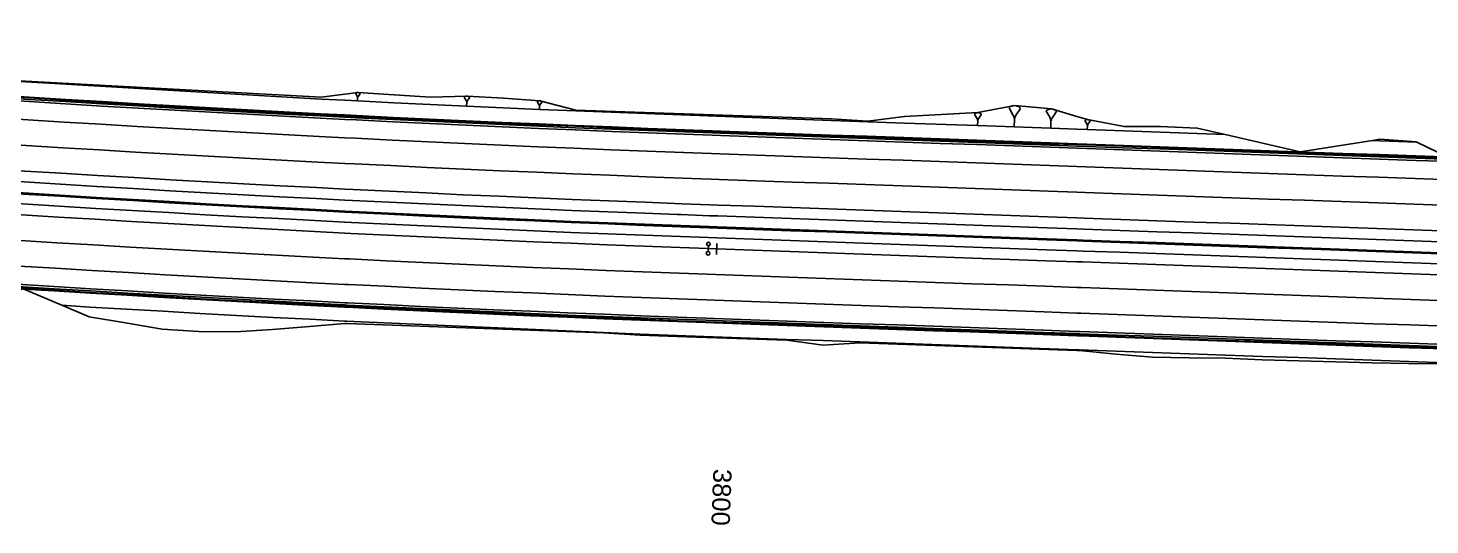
# Model space of a CAD drawing. Extents: x 384551 to 386632, y 802806 to 803252.
# Drawn here: x 385156.7 to 385348.2, y 802812.6 to 802880.5 of the extents above; entities that cross this region are included whole.
import ezdxf
from ezdxf.enums import TextEntityAlignment as Align

# ---------------------------------------------------------------- set-up
doc = ezdxf.new("R2010")
doc.units = 0
doc.layers.get('0').update_dxf_attribs({"linetype": 'CONTINUOUS'})
doc.styles.add('ARIAL', font='ARIAL.FON')

msp = doc.modelspace()

# ---------------------------------------------------------------- linework, layer by layer
at = {"color": 7}
for p, q in [((385201.4884, 802871.5745), (385201.489, 802871.5865)), ((385201.4987, 802871.5379), (385201.4884, 802871.5745)), ((385201.489, 802871.5865), (385201.5022, 802871.6099)), ((385201.5095, 802871.5133), (385201.4987, 802871.5379)), ((385201.5022, 802871.6099), (385201.5148, 802871.6213)), ((385201.6865, 802871.2039), (385201.5095, 802871.5133)), ((385201.5148, 802871.6213), (385201.5274, 802871.6327)), ((385201.5274, 802871.6327), (385201.5646, 802871.6549)), ((385201.5646, 802871.6549), (385201.6258, 802871.6759)), ((385201.6258, 802871.6759), (385201.6623, 802871.6861)), ((385201.6623, 802871.6861), (385201.7109, 802871.6957)), ((385201.7297, 802871.1056), (385201.6865, 802871.2039)), ((385201.7109, 802871.6957), (385201.7955, 802871.7035)), ((385201.7393, 802871.057), (385201.7297, 802871.1056)), ((385201.7376, 802870.54), (385201.7585, 802870.9599)), ((385201.7489, 802871.0084), (385201.7393, 802871.057)), ((385201.7585, 802870.9599), (385201.7489, 802871.0084)), ((385201.7729, 802871.0072), (385201.7585, 802870.9599)), ((385201.7872, 802871.0546), (385201.7729, 802871.0072)), ((385201.8016, 802871.102), (385201.7872, 802871.0546)), ((385201.7955, 802871.7035), (385201.8788, 802871.6874)), ((385201.8544, 802871.1956), (385201.8016, 802871.102)), ((385202.0612, 802871.4859), (385201.8544, 802871.1956)), ((385201.8788, 802871.6874), (385201.9262, 802871.673)), ((385201.9262, 802871.673), (385201.9616, 802871.6592)), ((385201.9616, 802871.6592), (385202.0204, 802871.6322)), ((385202.0204, 802871.6322), (385202.0552, 802871.6064)), ((385202.0552, 802871.6064), (385202.0666, 802871.5939)), ((385202.0744, 802871.5093), (385202.0612, 802871.4859)), ((385202.0666, 802871.5939), (385202.078, 802871.5813)), ((385202.0882, 802871.5447), (385202.0744, 802871.5093)), ((385202.078, 802871.5813), (385202.0888, 802871.5567)), ((385202.0888, 802871.5567), (385202.0882, 802871.5447)), ((385216.3433, 802871.0527), (385216.3439, 802871.0669)), ((385216.3555, 802871.0095), (385216.3433, 802871.0527)), ((385216.3439, 802871.0669), (385216.3594, 802871.0946)), ((385216.3684, 802870.9805), (385216.3555, 802871.0095)), ((385216.3594, 802871.0946), (385216.3742, 802871.1081)), ((385216.5793, 802870.6155), (385216.3684, 802870.9805)), ((385216.3742, 802871.1081), (385216.3891, 802871.1217)), ((385216.3891, 802871.1217), (385216.4329, 802871.1481)), ((385216.4329, 802871.1481), (385216.5051, 802871.1733)), ((385216.5051, 802871.1733), (385216.5483, 802871.1855)), ((385216.5483, 802871.1855), (385216.6057, 802871.1971)), ((385216.6309, 802870.4994), (385216.5793, 802870.6155)), ((385216.6057, 802871.1971), (385216.7057, 802871.2068)), ((385216.6425, 802870.442), (385216.6309, 802870.4994)), ((385216.716, 802870.4956), (385216.6992, 802870.4395)), ((385216.7057, 802871.2068), (385216.8043, 802871.1881)), ((385216.7779, 802870.6065), (385216.716, 802870.4956)), ((385217.021, 802870.9508), (385216.7779, 802870.6065)), ((385216.8043, 802871.1881), (385216.8604, 802871.1713)), ((385216.8604, 802871.1713), (385216.9024, 802871.1552)), ((385216.9024, 802871.1552), (385216.972, 802871.1236)), ((385216.972, 802871.1236), (385217.0133, 802871.0933)), ((385217.0133, 802871.0933), (385217.0268, 802871.0785)), ((385217.0365, 802870.9785), (385217.021, 802870.9508)), ((385217.0268, 802871.0785), (385217.0403, 802871.0636)), ((385217.0526, 802871.0204), (385217.0365, 802870.9785)), ((385217.0403, 802871.0636), (385217.0532, 802871.0346)), ((385217.0532, 802871.0346), (385217.0526, 802871.0204)), ((385226.3212, 802870.4424), (385226.3217, 802870.4546)), ((385226.3217, 802870.4546), (385226.335, 802870.4785)), ((385226.335, 802870.4785), (385226.3477, 802870.4901)), ((385226.3477, 802870.4901), (385226.3604, 802870.5018)), ((385226.3604, 802870.5018), (385226.398, 802870.5246)), ((385226.398, 802870.5246), (385226.46, 802870.5464)), ((385226.46, 802870.5464), (385226.497, 802870.557)), ((385226.497, 802870.557), (385226.5463, 802870.5671)), ((385226.5463, 802870.5671), (385226.6322, 802870.5757)), ((385226.6322, 802870.5757), (385226.717, 802870.5599)), ((385226.717, 802870.5599), (385226.7652, 802870.5456)), ((385226.7652, 802870.5456), (385226.8012, 802870.5319)), ((385226.8012, 802870.5319), (385226.8612, 802870.5049)), ((385226.8612, 802870.5049), (385226.8967, 802870.479)), ((385226.8967, 802870.479), (385226.9084, 802870.4663)), ((385226.9084, 802870.4663), (385226.92, 802870.4535)), ((385226.92, 802870.4535), (385226.9312, 802870.4287)), ((385216.6541, 802870.3846), (385216.6425, 802870.442)), ((385216.6432, 802869.8307), (385216.6657, 802870.3273)), ((385216.6657, 802870.3273), (385216.6541, 802870.3846)), ((385216.6825, 802870.3834), (385216.6657, 802870.3273)), ((385216.6992, 802870.4395), (385216.6825, 802870.3834)), ((385226.3318, 802870.4053), (385226.3212, 802870.4424)), ((385226.343, 802870.3804), (385226.3318, 802870.4053)), ((385226.525, 802870.0674), (385226.343, 802870.3804)), ((385226.5696, 802869.9678), (385226.525, 802870.0674)), ((385226.5798, 802869.9185), (385226.5696, 802869.9678)), ((385226.5899, 802869.8693), (385226.5798, 802869.9185)), ((385226.5818, 802869.3934), (385226.6, 802869.82)), ((385226.6, 802869.82), (385226.5899, 802869.8693)), ((385226.6142, 802869.8682), (385226.6, 802869.82)), ((385226.6285, 802869.9165), (385226.6142, 802869.8682)), ((385226.6428, 802869.9647), (385226.6285, 802869.9165)), ((385226.6957, 802870.0601), (385226.6428, 802869.9647)), ((385226.9037, 802870.3566), (385226.6957, 802870.0601)), ((385226.9169, 802870.3804), (385226.9037, 802870.3566)), ((385226.9307, 802870.4165), (385226.9169, 802870.3804)), ((385226.9312, 802870.4287), (385226.9307, 802870.4165)), ((385286.0156, 802868.7442), (385286.0162, 802868.7625)), ((385286.0319, 802868.6887), (385286.0156, 802868.7442)), ((385286.0162, 802868.7625), (385286.0358, 802868.7984)), ((385286.0489, 802868.6514), (385286.0319, 802868.6887)), ((385286.0358, 802868.7984), (385286.0547, 802868.816)), ((385286.3251, 802868.1837), (385286.0489, 802868.6514)), ((385286.0547, 802868.816), (385286.0737, 802868.8337)), ((385286.0737, 802868.8337), (385286.1299, 802868.8683)), ((385286.1299, 802868.8683), (385286.2226, 802868.9016)), ((385286.2226, 802868.9016), (385286.2781, 802868.9179)), ((385286.2781, 802868.9179), (385286.3519, 802868.9336)), ((385286.3519, 802868.9336), (385286.4806, 802868.9473)), ((385286.4806, 802868.9473), (385286.608, 802868.9244)), ((385286.8902, 802868.6213), (385286.5812, 802868.1746)), ((385286.608, 802868.9244), (385286.6805, 802868.9035)), ((385286.6805, 802868.9035), (385286.7347, 802868.8833)), ((385286.7347, 802868.8833), (385286.8248, 802868.8434)), ((385286.8248, 802868.8434), (385286.8784, 802868.8049)), ((385286.8784, 802868.8049), (385286.896, 802868.7859)), ((385286.9098, 802868.6573), (385286.8902, 802868.6213)), ((385286.896, 802868.7859), (385286.9137, 802868.767)), ((385286.93, 802868.7115), (385286.9098, 802868.6573)), ((385286.9137, 802868.767), (385286.9307, 802868.7298)), ((385286.9307, 802868.7298), (385286.93, 802868.7115)), ((385290.753, 802869.5799), (385290.7541, 802869.61)), ((385290.7799, 802869.4885), (385290.753, 802869.5799)), ((385290.7541, 802869.61), (385290.7863, 802869.6691)), ((385290.8078, 802869.4273), (385290.7799, 802869.4885)), ((385290.7863, 802869.6691), (385290.8175, 802869.6982)), ((385291.2625, 802868.6576), (385290.8078, 802869.4273)), ((385290.8175, 802869.6982), (385290.8487, 802869.7272)), ((385290.8487, 802869.7272), (385290.9411, 802869.7842)), ((385290.9411, 802869.7842), (385291.0938, 802869.839)), ((385291.0938, 802869.839), (385291.1851, 802869.8658)), ((385291.1851, 802869.8658), (385291.3066, 802869.8916)), ((385291.3743, 802868.4125), (385291.2625, 802868.6576)), ((385291.3066, 802869.8916), (385291.5184, 802869.9142)), ((385291.5184, 802869.9142), (385291.728, 802869.8766)), ((385291.6839, 802868.6425), (385291.5549, 802868.406)), ((385292.1924, 802869.3778), (385291.6839, 802868.6425)), ((385291.728, 802869.8766), (385291.8473, 802869.8422)), ((385291.8473, 802869.8422), (385291.9365, 802869.8088)), ((385291.9365, 802869.8088), (385292.0849, 802869.7433)), ((385292.0849, 802869.7433), (385292.173, 802869.6798)), ((385292.173, 802869.6798), (385292.2021, 802869.6487)), ((385292.2246, 802869.4369), (385292.1924, 802869.3778)), ((385292.2021, 802869.6487), (385292.2311, 802869.6175)), ((385292.2579, 802869.5261), (385292.2246, 802869.4369)), ((385292.2311, 802869.6175), (385292.259, 802869.5562)), ((385292.259, 802869.5562), (385292.2579, 802869.5261)), ((385295.8141, 802869.1498), (385295.8151, 802869.177)), ((385295.8384, 802869.0674), (385295.8141, 802869.1498)), ((385295.8151, 802869.177), (385295.8442, 802869.2304)), ((385295.8636, 802869.012), (385295.8384, 802869.0674)), ((385295.8442, 802869.2304), (385295.8723, 802869.2566)), ((385296.274, 802868.3172), (385295.8636, 802869.012)), ((385295.8723, 802869.2566), (385295.9005, 802869.2828)), ((385295.9005, 802869.2828), (385295.9839, 802869.3342)), ((385295.9839, 802869.3342), (385296.1217, 802869.3837)), ((385296.1217, 802869.3837), (385296.2042, 802869.408)), ((385296.2042, 802869.408), (385296.3139, 802869.4312)), ((385296.3139, 802869.4312), (385296.505, 802869.4516)), ((385296.505, 802869.4516), (385296.6943, 802869.4176)), ((385297.1135, 802868.9674), (385296.6544, 802868.3036)), ((385296.6943, 802869.4176), (385296.802, 802869.3866)), ((385296.802, 802869.3866), (385296.8825, 802869.3565)), ((385296.8825, 802869.3565), (385297.0164, 802869.2973)), ((385297.0164, 802869.2973), (385297.096, 802869.24)), ((385297.096, 802869.24), (385297.1222, 802869.2119)), ((385297.1426, 802869.0207), (385297.1135, 802868.9674)), ((385297.1222, 802869.2119), (385297.1484, 802869.1838)), ((385297.1727, 802869.1013), (385297.1426, 802869.0207)), ((385297.1484, 802869.1838), (385297.1736, 802869.1284)), ((385297.1736, 802869.1284), (385297.1727, 802869.1013)), ((385286.3931, 802868.0348), (385286.3251, 802868.1837)), ((385286.4087, 802867.961), (385286.3931, 802868.0348)), ((385286.4244, 802867.8872), (385286.4087, 802867.961)), ((385286.4172, 802867.1733), (385286.4401, 802867.8134)), ((385286.4401, 802867.8134), (385286.4244, 802867.8872)), ((385286.461, 802867.8859), (385286.4401, 802867.8134)), ((385286.4819, 802867.9584), (385286.461, 802867.8859)), ((385286.5028, 802868.0309), (385286.4819, 802867.9584)), ((385286.5812, 802868.1746), (385286.5028, 802868.0309)), ((385291.4001, 802868.291), (385291.3743, 802868.4125)), ((385291.4259, 802868.1695), (385291.4001, 802868.291)), ((385291.414, 802866.9946), (385291.4517, 802868.0481)), ((385291.4517, 802868.0481), (385291.4259, 802868.1695)), ((385291.4861, 802868.1674), (385291.4517, 802868.0481)), ((385291.5205, 802868.2867), (385291.4861, 802868.1674)), ((385291.5549, 802868.406), (385291.5205, 802868.2867)), ((385296.375, 802868.096), (385296.274, 802868.3172)), ((385296.3982, 802867.9863), (385296.375, 802868.096)), ((385296.4215, 802867.8766), (385296.3982, 802867.9863)), ((385296.4108, 802866.816), (385296.4448, 802867.767)), ((385296.4448, 802867.767), (385296.4215, 802867.8766)), ((385296.4759, 802867.8747), (385296.4448, 802867.767)), ((385296.5069, 802867.9824), (385296.4759, 802867.8747)), ((385296.538, 802868.0901), (385296.5069, 802867.9824)), ((385296.6544, 802868.3036), (385296.538, 802868.0901)), ((385301.0991, 802867.844), (385301.0996, 802867.8581)), ((385301.1116, 802867.8014), (385301.0991, 802867.844)), ((385301.0996, 802867.8581), (385301.1146, 802867.8857)), ((385301.1247, 802867.7728), (385301.1116, 802867.8014)), ((385301.1146, 802867.8857), (385301.1292, 802867.8992)), ((385301.3369, 802867.4135), (385301.1247, 802867.7728)), ((385301.1292, 802867.8992), (385301.1437, 802867.9128)), ((385301.1437, 802867.9128), (385301.1869, 802867.9394)), ((385301.1869, 802867.9394), (385301.2581, 802867.9649)), ((385301.2581, 802867.9649), (385301.3008, 802867.9775)), ((385301.3008, 802867.9775), (385301.3575, 802867.9895)), ((385301.3891, 802867.2991), (385301.3369, 802867.4135)), ((385301.3575, 802867.9895), (385301.4563, 802868.0001)), ((385301.4011, 802867.2424), (385301.3891, 802867.2991)), ((385301.4132, 802867.1857), (385301.4011, 802867.2424)), ((385301.4076, 802866.6373), (385301.4252, 802867.129)), ((385301.4252, 802867.129), (385301.4132, 802867.1857)), ((385301.4413, 802867.1847), (385301.4252, 802867.129)), ((385301.4573, 802867.2404), (385301.4413, 802867.1847)), ((385301.4563, 802868.0001), (385301.5542, 802867.9825)), ((385301.4734, 802867.2961), (385301.4573, 802867.2404)), ((385301.5336, 802867.4065), (385301.4734, 802867.2961)), ((385301.7709, 802867.7497), (385301.5336, 802867.4065)), ((385301.5542, 802867.9825), (385301.6099, 802867.9664)), ((385301.6099, 802867.9664), (385301.6515, 802867.9509)), ((385301.6515, 802867.9509), (385301.7208, 802867.9203)), ((385301.7208, 802867.9203), (385301.7619, 802867.8907)), ((385301.7619, 802867.8907), (385301.7754, 802867.8761)), ((385301.786, 802867.7773), (385301.7709, 802867.7497)), ((385301.7754, 802867.8761), (385301.789, 802867.8616)), ((385301.8015, 802867.8189), (385301.786, 802867.7773)), ((385301.789, 802867.8616), (385301.802, 802867.833)), ((385301.802, 802867.833), (385301.8015, 802867.8189))]:
    msp.add_line(p, q, dxfattribs=at)
at = {"color": 1}
msp.add_line((385249.6538, 802850.7562), (385249.6267, 802849.9969), dxfattribs=at)
at = {"color": 3}
msp.add_line((385250.8196, 802851.0849), (385250.766, 802849.5858), dxfattribs=at)
at = {"color": 7, "linetype": 'CONTINUOUS'}
for points in [[(385100, 802880.4992), (385102.6849, 802879.7469), (385107.5704, 802878.4568), (385112.4636, 802877.235), (385117.3934, 802876.4739), (385122.3249, 802875.7204), (385127.2672, 802875.1038), (385132.2486, 802875.0357), (385137.2111, 802874.7025), (385142.1633, 802874.2162), (385147.1162, 802873.7333), (385196.7824, 802871.0363), (385200, 802871.4646)], [(385100, 802877.0951), (385102.4617, 802876.9003), (385107.4209, 802876.5149), (385112.3806, 802876.1367), (385117.3409, 802875.7655), (385122.3017, 802875.4014), (385127.263, 802875.0443), (385132.2248, 802874.6944), (385137.1871, 802874.3516), (385142.1499, 802874.0158), (385147.1132, 802873.6872), (385196.7698, 802870.7907), (385200, 802870.6277)], [(385100, 802875.0889), (385102.3053, 802874.9064), (385107.2673, 802874.5208), (385112.2299, 802874.1423), (385117.193, 802873.7709), (385122.1567, 802873.4066), (385127.1209, 802873.0494), (385132.0855, 802872.6993), (385137.0507, 802872.3562), (385142.0163, 802872.0203), (385146.9825, 802871.6914), (385151.949, 802871.3697), (385156.9161, 802871.055), (385161.8836, 802870.7475), (385166.8515, 802870.447), (385171.8198, 802870.1536), (385176.7886, 802869.8674), (385181.7578, 802869.5882), (385186.7273, 802869.3161), (385191.6973, 802869.0512), (385196.6676, 802868.7933), (385200, 802868.6252)], [(385100, 802874.9785), (385102.2967, 802874.7967), (385107.2589, 802874.4112), (385112.2216, 802874.0326), (385117.1849, 802873.6612), (385122.1487, 802873.2969), (385127.113, 802872.9397), (385132.0779, 802872.5895), (385137.0432, 802872.2465), (385142.009, 802871.9105), (385146.9753, 802871.5817), (385151.942, 802871.2599), (385156.9092, 802870.9453), (385161.8769, 802870.6377), (385166.8449, 802870.3372), (385171.8134, 802870.0438), (385176.7824, 802869.7576), (385181.7517, 802869.4784), (385186.7214, 802869.2063), (385191.6915, 802868.9413), (385196.662, 802868.6834), (385200, 802868.515)], [(385100, 802871.9792), (385102.0629, 802871.8159), (385107.0294, 802871.43), (385111.9964, 802871.0511), (385116.9639, 802870.6794), (385121.932, 802870.3148), (385126.9006, 802869.9572), (385131.8697, 802869.6068), (385136.8392, 802869.2635), (385141.8093, 802868.9272), (385146.7798, 802868.5981), (385151.7509, 802868.276), (385156.7223, 802867.9611), (385161.6942, 802867.6533), (385166.6666, 802867.3525), (385171.6393, 802867.0589), (385176.6125, 802866.7724), (385181.5861, 802866.493), (385186.5601, 802866.2206), (385191.5344, 802865.9554), (385196.5092, 802865.6973), (385200, 802865.5212)], [(385200, 802871.4646), (385201.7955, 802871.7035), (385206.7584, 802871.3856), (385211.721, 802871.0553), (385216.7057, 802871.2068), (385221.6711, 802870.9439), (385226.6322, 802870.5757), (385231.5548, 802869.2638), (385266.4374, 802868.0946), (385271.4287, 802867.7634), (385276.4557, 802868.4296), (385286.4806, 802868.9473), (385291.5184, 802869.9142), (385296.505, 802869.4516), (385300, 802868.427)], [(385200, 802870.6277), (385201.7376, 802870.54), (385206.7058, 802870.2965), (385211.6743, 802870.0601), (385216.6432, 802869.8307), (385221.6123, 802869.6085), (385226.5818, 802869.3934), (385231.5516, 802869.1853), (385266.43, 802867.8878), (385271.4268, 802867.7092), (385276.4236, 802867.5306), (385286.4172, 802867.1733), (385291.414, 802866.9946), (385296.4108, 802866.816), (385300, 802866.6876)], [(385200, 802868.6252), (385201.6383, 802868.5425), (385206.6093, 802868.2988), (385211.5807, 802868.0623), (385216.5524, 802867.8328), (385221.5244, 802867.6104), (385226.4967, 802867.3952), (385231.4694, 802867.187), (385236.4423, 802866.986), (385241.4155, 802866.792), (385246.389, 802866.6052), (385250.2155, 802866.4663), (385251.3681, 802866.4251), (385256.3649, 802866.2464), (385261.3617, 802866.0678), (385266.3585, 802865.8891), (385271.3553, 802865.7105), (385276.3521, 802865.5318), (385281.3489, 802865.3532), (385286.3457, 802865.1745), (385291.3425, 802864.9959), (385296.3394, 802864.8172), (385300, 802864.6864)], [(385100, 802868.4682), (385101.7893, 802868.3266), (385106.7607, 802867.9403), (385111.7327, 802867.5611), (385116.7052, 802867.189), (385121.6783, 802866.824), (385126.6518, 802866.4661), (385131.6259, 802866.1153), (385136.6005, 802865.7716), (385141.5755, 802865.435), (385146.5511, 802865.1056), (385151.5271, 802864.7832), (385156.5035, 802864.4679), (385161.4804, 802864.1598), (385166.4578, 802863.8588), (385171.4355, 802863.5648), (385176.4137, 802863.278), (385181.3923, 802862.9983), (385186.3712, 802862.7257), (385191.3506, 802862.4603), (385196.3303, 802862.2019), (385200, 802862.0168)], [(385200, 802868.515), (385201.6328, 802868.4326), (385206.604, 802868.189), (385211.5755, 802867.9524), (385216.5474, 802867.7229), (385221.5196, 802867.5006), (385226.4921, 802867.2853), (385231.4649, 802867.0771), (385236.438, 802866.8761), (385241.4113, 802866.6821), (385246.385, 802866.4953), (385250.2116, 802866.3563), (385251.3642, 802866.3151), (385256.361, 802866.1365), (385261.3578, 802865.9578), (385266.3546, 802865.7792), (385271.3514, 802865.6005), (385276.3482, 802865.4219), (385281.345, 802865.2433), (385286.3418, 802865.0646), (385291.3386, 802864.886), (385296.3354, 802864.7073), (385300, 802864.5763)], [(385300, 802868.427), (385301.4563, 802868.0001), (385306.4252, 802867.0394), (385311.4292, 802867.0622), (385316.4246, 802866.8434), (385320.233, 802865.9643), (385330.4915, 802863.5962), (385340.3728, 802865.1442), (385341.3855, 802865.3028), (385346.3762, 802864.9539), (385346.4302, 802864.9276), (385350.6479, 802862.8756), (385355.2305, 802864.713), (385356.3906, 802865.1782), (385361.406, 802865.519), (385366.3831, 802864.7896), (385369.4401, 802864.205), (385382.3116, 802861.7436), (385394.6752, 802863.2027), (385396.3526, 802863.4007), (385400, 802863.7437)], [(385300, 802866.6876), (385301.4076, 802866.6373), (385306.4044, 802866.4587), (385311.4012, 802866.28), (385316.398, 802866.1014), (385320.233, 802865.9643)], [(385100, 802864.9573), (385101.5156, 802864.8373), (385106.4921, 802864.4506), (385111.469, 802864.071), (385116.4465, 802863.6986), (385121.4246, 802863.3332), (385126.4031, 802862.9749), (385131.3822, 802862.6238), (385136.3618, 802862.2798), (385141.3418, 802861.9428), (385146.3223, 802861.613), (385151.3033, 802861.2904), (385156.2847, 802860.9748), (385161.2666, 802860.6663), (385166.249, 802860.365), (385171.2317, 802860.0708), (385176.2149, 802859.7837), (385181.1984, 802859.5037), (385186.1824, 802859.2308), (385191.1668, 802858.9651), (385196.1515, 802858.7065), (385200, 802858.5123)], [(385200, 802865.5212), (385201.4843, 802865.4463), (385206.4597, 802865.2025), (385211.4355, 802864.9657), (385216.4117, 802864.736), (385221.3881, 802864.5134), (385226.3649, 802864.298), (385231.3419, 802864.0896), (385236.3193, 802863.8884), (385241.297, 802863.6943), (385246.2749, 802863.5073), (385250.1047, 802863.3683), (385251.2573, 802863.327), (385256.2541, 802863.1484), (385261.2509, 802862.9698), (385266.2477, 802862.7911), (385271.2446, 802862.6125), (385276.2414, 802862.4338), (385281.2382, 802862.2552), (385286.235, 802862.0765), (385291.2318, 802861.8979), (385296.2286, 802861.7192), (385300, 802861.5844)], [(385300, 802864.6864), (385301.3362, 802864.6386), (385306.333, 802864.46), (385311.3298, 802864.2813), (385316.3266, 802864.1027), (385321.3234, 802863.924), (385326.3202, 802863.7454), (385331.317, 802863.5667), (385336.3138, 802863.3881), (385341.3106, 802863.2094), (385346.3074, 802863.0308), (385351.3042, 802862.8521), (385356.301, 802862.6735), (385361.2979, 802862.4948), (385366.2947, 802862.3162), (385371.2915, 802862.1375), (385375.7116, 802861.9795), (385376.2883, 802861.9589), (385381.2851, 802861.7803), (385386.2819, 802861.6016), (385391.2787, 802861.423), (385396.2755, 802861.2443), (385400, 802861.1112)], [(385300, 802864.5763), (385301.3322, 802864.5287), (385306.329, 802864.35), (385311.3258, 802864.1714), (385316.3227, 802863.9927), (385321.3195, 802863.8141), (385326.3163, 802863.6354), (385331.3131, 802863.4568), (385336.3099, 802863.2781), (385341.3067, 802863.0995), (385346.3035, 802862.9208), (385351.3003, 802862.7422), (385356.2971, 802862.5636), (385361.2939, 802862.3849), (385366.2907, 802862.2063), (385371.2875, 802862.0276), (385375.7077, 802861.8696), (385376.2843, 802861.849), (385381.2812, 802861.6703), (385386.278, 802861.4917), (385391.2748, 802861.313), (385396.2716, 802861.1344), (385400, 802861.0011)], [(385200, 802862.0168), (385201.3104, 802861.9507), (385206.2909, 802861.7065), (385211.2717, 802861.4695), (385216.2528, 802861.2396), (385221.2342, 802861.0168), (385226.216, 802860.8012), (385231.1981, 802860.5926), (385236.1804, 802860.3912), (385241.1631, 802860.1969), (385246.146, 802860.0097), (385249.9797, 802859.8705), (385251.1323, 802859.8293), (385256.1291, 802859.6506), (385261.1259, 802859.472), (385266.1227, 802859.2933), (385271.1195, 802859.1147), (385276.1163, 802858.936), (385281.1131, 802858.7574), (385286.1099, 802858.5788), (385291.1067, 802858.4001), (385296.1035, 802858.2215), (385300, 802858.0822)], [(385300, 802861.5844), (385301.2254, 802861.5406), (385306.2222, 802861.3619), (385311.219, 802861.1833), (385316.2158, 802861.0046), (385321.2126, 802860.826), (385326.2094, 802860.6473), (385331.2062, 802860.4687), (385336.2031, 802860.2901), (385341.1999, 802860.1114), (385346.1967, 802859.9328), (385351.1935, 802859.7541), (385356.1903, 802859.5755), (385361.1871, 802859.3968), (385366.1839, 802859.2182), (385371.1807, 802859.0395), (385376.1775, 802858.8609), (385381.1743, 802858.6822), (385386.1711, 802858.5036), (385391.1679, 802858.3249), (385396.1647, 802858.1463), (385400, 802858.0092)], [(385100, 802858.9385), (385101.0465, 802858.8557), (385106.0315, 802858.4683), (385111.017, 802858.0881), (385116.0031, 802857.715), (385120.9897, 802857.349), (385125.9768, 802856.9901), (385130.9644, 802856.6384), (385135.9525, 802856.2937), (385140.9411, 802855.9562), (385145.9302, 802855.6259), (385150.9197, 802855.3026), (385155.9097, 802854.9865), (385160.9001, 802854.6775), (385165.891, 802854.3757), (385170.8823, 802854.081), (385175.874, 802853.7934), (385180.8662, 802853.5129), (385185.8587, 802853.2396), (385190.8516, 802852.9734), (385195.8449, 802852.7143), (385200, 802852.5047)], [(385200, 802858.5123), (385201.1366, 802858.455), (385206.122, 802858.2106), (385211.1078, 802857.9734), (385216.0939, 802857.7432), (385221.0804, 802857.5202), (385226.0671, 802857.3043), (385231.0542, 802857.0956), (385236.0415, 802856.8939), (385241.0292, 802856.6994), (385246.0171, 802856.512), (385249.8546, 802856.3727), (385251.0072, 802856.3315), (385256.004, 802856.1529), (385261.0008, 802855.9742), (385265.9976, 802855.7956), (385270.9944, 802855.6169), (385275.9913, 802855.4383), (385280.9881, 802855.2596), (385285.9849, 802855.081), (385290.9817, 802854.9023), (385295.9785, 802854.7237), (385300, 802854.5799)], [(385300, 802858.0822), (385301.1003, 802858.0428), (385306.0972, 802857.8642), (385311.094, 802857.6855), (385316.0908, 802857.5069), (385321.0876, 802857.3282), (385326.0844, 802857.1496), (385331.0812, 802856.9709), (385336.078, 802856.7923), (385341.0748, 802856.6136), (385346.0716, 802856.435), (385351.0684, 802856.2563), (385356.0652, 802856.0777), (385361.062, 802855.8991), (385366.0588, 802855.7204), (385371.0557, 802855.5418), (385375.4758, 802855.3837), (385376.0525, 802855.3631), (385381.0493, 802855.1845), (385386.0461, 802855.0058), (385391.0429, 802854.8272), (385396.0397, 802854.6485), (385400, 802854.5069)], [(385100, 802855.4276), (385100.7729, 802855.3664), (385105.7628, 802854.9787), (385110.7533, 802854.598), (385115.7444, 802854.2245), (385120.736, 802853.8582), (385125.728, 802853.499), (385130.7206, 802853.1469), (385135.7137, 802852.8019), (385140.7073, 802852.4641), (385145.7014, 802852.1334), (385150.6959, 802851.8098), (385155.6909, 802851.4934), (385160.6863, 802851.1841), (385165.6822, 802850.8819), (385170.6785, 802850.5869), (385175.6752, 802850.299), (385180.6723, 802850.0183), (385185.6699, 802849.7447), (385190.6678, 802849.4782), (385195.666, 802849.2189), (385200, 802849.0002)], [(385300, 802854.5799), (385300.9753, 802854.545), (385305.9721, 802854.3664), (385310.9689, 802854.1878), (385315.9657, 802854.0091), (385320.9625, 802853.8305), (385325.9593, 802853.6518), (385330.9561, 802853.4732), (385335.9529, 802853.2945), (385340.9498, 802853.1159), (385345.9466, 802852.9372), (385350.9434, 802852.7586), (385355.9402, 802852.5799), (385360.937, 802852.4013), (385365.9338, 802852.2226), (385370.9306, 802852.044), (385375.3508, 802851.886), (385375.9274, 802851.8653), (385380.9242, 802851.6867), (385385.921, 802851.5081), (385390.9178, 802851.3294), (385395.9146, 802851.1508), (385400, 802851.0047)], [(385100, 802851.9166), (385100.4992, 802851.8771), (385105.4942, 802851.489), (385110.4897, 802851.108), (385115.4857, 802850.7341), (385120.4823, 802850.3674), (385125.4793, 802850.0078), (385130.4769, 802849.6553), (385135.475, 802849.31), (385140.4736, 802848.9719), (385145.4726, 802848.6408), (385150.4721, 802848.317), (385155.4721, 802848.0002), (385160.4725, 802847.6906), (385165.4734, 802847.3882), (385170.4747, 802847.0928), (385175.4764, 802846.8047), (385180.4785, 802846.5237), (385185.481, 802846.2498), (385190.4839, 802845.983), (385195.4872, 802845.7235), (385200, 802845.4958)], [(385200, 802852.5047), (385200.8385, 802852.4624), (385205.8325, 802852.2176), (385210.8269, 802851.9799), (385215.8216, 802851.7494), (385220.8166, 802851.526), (385225.8119, 802851.3098), (385230.8075, 802851.1006), (385235.8034, 802850.8987), (385240.7996, 802850.7038), (385245.7961, 802850.5161), (385249.6403, 802850.3766), (385250.7928, 802850.3353), (385255.7897, 802850.1567), (385260.7865, 802849.9781), (385265.7833, 802849.7994), (385270.7801, 802849.6208), (385275.7769, 802849.4421), (385280.7737, 802849.2635), (385285.7705, 802849.0848), (385290.7673, 802848.9062), (385295.7641, 802848.7275), (385300, 802848.5761)], [(385100, 802848.9173), (385100.2655, 802848.8963), (385105.2647, 802848.5078), (385110.2644, 802848.1265), (385115.2647, 802847.7523), (385120.2655, 802847.3853), (385125.2669, 802847.0254), (385130.2687, 802846.6726), (385135.271, 802846.327), (385140.2739, 802845.9885), (385145.2772, 802845.6572), (385150.281, 802845.3331), (385155.2852, 802845.0161), (385160.2899, 802844.7062), (385165.295, 802844.4035), (385170.3006, 802844.1079), (385175.3066, 802843.8195), (385180.3129, 802843.5382), (385185.3197, 802843.2641), (385190.3269, 802842.9972), (385195.3344, 802842.7374), (385200, 802842.502)], [(385100, 802848.8069), (385100.2569, 802848.7866), (385105.2562, 802848.3981), (385110.2561, 802848.0168), (385115.2566, 802847.6426), (385120.2575, 802847.2755), (385125.259, 802846.9156), (385130.261, 802846.5629), (385135.2635, 802846.2173), (385140.2665, 802845.8788), (385145.27, 802845.5475), (385150.2739, 802845.2233), (385155.2783, 802844.9063), (385160.2832, 802844.5964), (385165.2885, 802844.2937), (385170.2942, 802843.9981), (385175.3003, 802843.7097), (385180.3068, 802843.4284), (385185.3138, 802843.1543), (385190.3211, 802842.8873), (385195.3288, 802842.6275), (385200, 802842.3918)], [(385200, 802849.0002), (385200.6647, 802848.9667), (385205.6637, 802848.7217), (385210.663, 802848.4838), (385215.6627, 802848.253), (385220.6627, 802848.0294), (385225.663, 802847.8129), (385230.6636, 802847.6036), (385235.6645, 802847.4014), (385240.6657, 802847.2064), (385245.6672, 802847.0185), (385249.5152, 802846.8788), (385250.6678, 802846.8376), (385255.6646, 802846.6589), (385260.6614, 802846.4803), (385265.6582, 802846.3016), (385270.655, 802846.123), (385275.6518, 802845.9443), (385280.6486, 802845.7657), (385285.6454, 802845.5871), (385290.6423, 802845.4084), (385295.6391, 802845.2298), (385300, 802845.0738)], [(385300, 802848.5761), (385300.7609, 802848.5489), (385305.7577, 802848.3702), (385310.7545, 802848.1916), (385315.7513, 802848.0129), (385320.7481, 802847.8343), (385325.745, 802847.6556), (385330.7418, 802847.477), (385335.7386, 802847.2984), (385340.7354, 802847.1197), (385345.7322, 802846.9411), (385350.729, 802846.7624), (385355.7258, 802846.5838), (385360.7226, 802846.4051), (385365.7194, 802846.2265), (385370.7162, 802846.0478), (385375.713, 802845.8692), (385380.7098, 802845.6905), (385385.7066, 802845.5119), (385390.7035, 802845.3332), (385395.7003, 802845.1546), (385400, 802845.0009)], [(385100, 802846.7017), (385130.1156, 802844.4792), (385135.0829, 802843.5754), (385140.1011, 802843.407), (385145.124, 802843.3191), (385150.1444, 802843.2017), (385150.2197, 802843.2228), (385156.0562, 802844.8653), (385161.3661, 802842.6329), (385165.0955, 802841.065), (385170.0742, 802840.2277), (385175.0541, 802839.383), (385180.0641, 802839.0515), (385185.0896, 802839.006), (385190.133, 802839.3117), (385195.1806, 802839.7307), (385200, 802840.1383)], [(385200, 802845.4958), (385200.4908, 802845.471), (385205.4948, 802845.2257), (385210.4992, 802844.9876), (385215.5038, 802844.7566), (385220.5088, 802844.5328), (385225.5141, 802844.3161), (385230.5197, 802844.1066), (385235.5257, 802843.9042), (385240.5319, 802843.7089), (385245.5383, 802843.5209), (385249.3902, 802843.381), (385250.5427, 802843.3398), (385255.5395, 802843.1612), (385260.5364, 802842.9825), (385265.5332, 802842.8039), (385270.53, 802842.6252), (385275.5268, 802842.4466), (385280.5236, 802842.2679), (385285.5204, 802842.0893), (385290.5172, 802841.9106), (385295.514, 802841.732), (385300, 802841.5716)], [(385300, 802845.0738), (385300.6359, 802845.0511), (385305.6327, 802844.8725), (385310.6295, 802844.6938), (385315.6263, 802844.5152), (385320.6231, 802844.3365), (385325.6199, 802844.1579), (385330.6167, 802843.9792), (385335.6135, 802843.8006), (385340.6103, 802843.6219), (385345.6071, 802843.4433), (385350.6039, 802843.2646), (385355.6007, 802843.086), (385360.5976, 802842.9074), (385365.5944, 802842.7287), (385370.5912, 802842.5501), (385375.0113, 802842.392), (385375.588, 802842.3714), (385380.5848, 802842.1928), (385385.5816, 802842.0141), (385390.5784, 802841.8355), (385395.5752, 802841.6568), (385400, 802841.4986)], [(385200, 802842.502), (385200.3423, 802842.4847), (385205.3506, 802842.2392), (385210.3592, 802842.0009), (385215.3681, 802841.7697), (385220.3774, 802841.5457), (385225.3869, 802841.3288), (385230.3968, 802841.1191), (385235.407, 802840.9165), (385240.4175, 802840.7211), (385245.4282, 802840.5329), (385249.2833, 802840.3929), (385250.4359, 802840.3517), (385255.4327, 802840.1731), (385260.4295, 802839.9944), (385265.4263, 802839.8158), (385270.4231, 802839.6371), (385275.4199, 802839.4585), (385280.4168, 802839.2798), (385285.4136, 802839.1012), (385290.4104, 802838.9226), (385295.4072, 802838.7439), (385300, 802838.5797)], [(385200, 802842.3918), (385200.3368, 802842.3749), (385205.3453, 802842.1294), (385210.354, 802841.891), (385215.3631, 802841.6598), (385220.3725, 802841.4358), (385225.3823, 802841.2189), (385230.3923, 802841.0092), (385235.4026, 802840.8066), (385240.4133, 802840.6112), (385245.4242, 802840.423), (385249.2794, 802840.283), (385250.432, 802840.2418), (385255.4288, 802840.0631), (385260.4256, 802839.8845), (385265.4224, 802839.7059), (385270.4192, 802839.5272), (385275.416, 802839.3486), (385280.4128, 802839.1699), (385285.4096, 802838.9913), (385290.4064, 802838.8126), (385295.4032, 802838.634), (385300, 802838.4696)], [(385200, 802840.1383), (385200.2266, 802840.1575), (385235.3263, 802838.8844), (385240.3341, 802838.5431), (385245.3486, 802838.3738), (385260.3539, 802837.8803), (385265.333, 802837.2057), (385270.3474, 802837.5194), (385300, 802836.4784)], [(385300, 802841.5716), (385300.5108, 802841.5533), (385305.5076, 802841.3747), (385310.5044, 802841.1961), (385315.5012, 802841.0174), (385320.498, 802840.8388), (385325.4949, 802840.6601), (385330.4917, 802840.4815), (385335.4885, 802840.3028), (385340.4853, 802840.1242), (385345.4821, 802839.9455), (385350.4789, 802839.7669), (385355.4757, 802839.5882), (385360.4725, 802839.4096), (385365.4693, 802839.2309), (385370.4661, 802839.0523), (385375.4629, 802838.8736), (385380.4597, 802838.695), (385385.4565, 802838.5164), (385390.4533, 802838.3377), (385395.4502, 802838.1591), (385400, 802837.9964)], [(385300, 802838.5797), (385300.404, 802838.5653), (385305.4008, 802838.3866), (385310.3976, 802838.208), (385315.3944, 802838.0293), (385320.3912, 802837.8507), (385325.388, 802837.672), (385330.3848, 802837.4934), (385335.3816, 802837.3147), (385340.3784, 802837.1361), (385345.3753, 802836.9574), (385350.3721, 802836.7788), (385355.3689, 802836.6001), (385360.3657, 802836.4215), (385365.3625, 802836.2429), (385370.3593, 802836.0642), (385374.7795, 802835.9062), (385375.3561, 802835.8856), (385380.3529, 802835.7069), (385385.3497, 802835.5283), (385390.3465, 802835.3496), (385395.3433, 802835.171), (385400, 802835.0045)], [(385300, 802838.4696), (385300.4001, 802838.4553), (385305.3969, 802838.2767), (385310.3937, 802838.098), (385315.3905, 802837.9194), (385320.3873, 802837.7407), (385325.3841, 802837.5621), (385330.3809, 802837.3834), (385335.3777, 802837.2048), (385340.3745, 802837.0262), (385345.3713, 802836.8475), (385350.3681, 802836.6689), (385355.3649, 802836.4902), (385360.3617, 802836.3116), (385365.3586, 802836.1329), (385370.3554, 802835.9543), (385374.7755, 802835.7962), (385375.3522, 802835.7756), (385380.349, 802835.597), (385385.3458, 802835.4183), (385390.3426, 802835.2397), (385395.3394, 802835.061), (385400, 802834.8944)], [(385300, 802836.4784), (385300.329, 802836.4668), (385305.3145, 802835.9736), (385310.3034, 802835.5736), (385315.302, 802835.4447), (385320.3049, 802835.4359), (385325.2989, 802835.1803), (385330.2973, 802835.0465), (385335.2959, 802834.9164), (385340.2949, 802834.7993), (385345.2943, 802834.6924), (385350.2962, 802834.6584), (385355.2693, 802833.8147), (385360.2556, 802833.3439), (385365.2348, 802832.6727), (385370.21, 802831.8883), (385374.6221, 802831.5038), (385375.1979, 802831.4608), (385380.2008, 802831.4523), (385385.1749, 802830.6386), (385390.1644, 802830.2567), (385395.1572, 802829.9645), (385400, 802829.4057)]]:
    msp.add_lwpolyline(points, dxfattribs=at)
at = {"color": 1, "linetype": 'CONTINUOUS'}
for points in [[(385100, 802874.7879), (385102.2818, 802874.6073), (385107.2443, 802874.2217), (385112.2073, 802873.8432), (385117.1709, 802873.4718), (385122.1349, 802873.1074), (385127.0995, 802872.7502), (385132.0646, 802872.4), (385137.0302, 802872.0569), (385141.9963, 802871.721), (385146.9629, 802871.3921), (385151.9299, 802871.0703), (385156.8973, 802870.7556), (385161.8653, 802870.448), (385166.8336, 802870.1475), (385171.8024, 802869.8542), (385176.7716, 802869.5679), (385181.7412, 802869.2887), (385186.7111, 802869.0166), (385191.6815, 802868.7516), (385196.6523, 802868.4937), (385200, 802868.3248)], [(385200, 802868.3248), (385201.6234, 802868.2429), (385206.5948, 802867.9992), (385211.5666, 802867.7626), (385216.5388, 802867.5331), (385221.5112, 802867.3107), (385226.484, 802867.0955), (385231.4571, 802866.8873), (385236.4304, 802866.6862), (385241.4041, 802866.4922), (385246.378, 802866.3054), (385250.2048, 802866.1665), (385251.3574, 802866.1253), (385256.3542, 802865.9466), (385261.351, 802865.768), (385266.3478, 802865.5893), (385271.3446, 802865.4107), (385276.3414, 802865.232), (385281.3382, 802865.0534), (385286.335, 802864.8747), (385291.3318, 802864.6961), (385296.3286, 802864.5174), (385300, 802864.3862)], [(385340.3728, 802865.1442), (385341.3785, 802865.1082), (385346.3753, 802864.9296), (385346.4302, 802864.9276)], [(385300, 802864.3862), (385301.3254, 802864.3388), (385306.3222, 802864.1601), (385311.3191, 802863.9815), (385316.3159, 802863.8029), (385321.3127, 802863.6242), (385326.3095, 802863.4456), (385331.3063, 802863.2669), (385336.3031, 802863.0883), (385341.2999, 802862.9096), (385346.2967, 802862.731), (385351.2935, 802862.5523), (385356.2903, 802862.3737), (385361.2871, 802862.195), (385366.2839, 802862.0164), (385371.2807, 802861.8377), (385375.7009, 802861.6797), (385376.2776, 802861.6591), (385381.2744, 802861.4804), (385386.2712, 802861.3018), (385391.268, 802861.1232), (385396.2648, 802860.9445), (385400, 802860.811)], [(385100, 802861.9479), (385101.2811, 802861.8465), (385106.2618, 802861.4595), (385111.243, 802861.0796), (385116.2248, 802860.7068), (385121.2071, 802860.3411), (385126.1899, 802859.9825), (385131.1733, 802859.6311), (385136.1571, 802859.2867), (385141.1414, 802858.9495), (385146.1262, 802858.6195), (385151.1115, 802858.2965), (385156.0972, 802857.9807), (385161.0834, 802857.6719), (385166.07, 802857.3703), (385171.057, 802857.0759), (385176.0445, 802856.7885), (385181.0323, 802856.5083), (385186.0205, 802856.2352), (385191.0092, 802855.9692), (385195.9982, 802855.7104), (385200, 802855.5085)], [(385100, 802861.7974), (385101.2693, 802861.697), (385106.2503, 802861.3099), (385111.2317, 802860.93), (385116.2137, 802860.5572), (385121.1962, 802860.1915), (385126.1793, 802859.8329), (385131.1628, 802859.4814), (385136.1469, 802859.1371), (385141.1314, 802858.7999), (385146.1164, 802858.4698), (385151.1019, 802858.1468), (385156.0878, 802857.8309), (385161.0742, 802857.5222), (385166.061, 802857.2206), (385171.0483, 802856.9261), (385176.0359, 802856.6388), (385181.024, 802856.3585), (385186.0125, 802856.0854), (385191.0013, 802855.8194), (385195.9905, 802855.5606), (385200, 802855.3583)], [(385200, 802855.5085), (385200.9875, 802855.4587), (385205.9773, 802855.2141), (385210.9673, 802854.9766), (385215.9577, 802854.7463), (385220.9485, 802854.5231), (385225.9395, 802854.307), (385230.9308, 802854.0981), (385235.9225, 802853.8963), (385240.9144, 802853.7016), (385245.9066, 802853.5141), (385249.7474, 802853.3746), (385250.9, 802853.3334), (385255.8968, 802853.1548), (385260.8936, 802852.9761), (385265.8905, 802852.7975), (385270.8873, 802852.6188), (385275.8841, 802852.4402), (385280.8809, 802852.2615), (385285.8777, 802852.0829), (385290.8745, 802851.9043), (385295.8713, 802851.7256), (385300, 802851.578)], [(385200, 802855.3583), (385200.9801, 802855.3089), (385205.97, 802855.0643), (385210.9603, 802854.8268), (385215.9509, 802854.5965), (385220.9419, 802854.3733), (385225.9331, 802854.1572), (385230.9247, 802853.9482), (385235.9165, 802853.7464), (385240.9087, 802853.5517), (385245.9011, 802853.3642), (385249.7421, 802853.2247), (385250.8947, 802853.1835), (385255.8915, 802853.0049), (385260.8883, 802852.8262), (385265.8851, 802852.6476), (385270.8819, 802852.4689), (385275.8787, 802852.2903), (385280.8755, 802852.1116), (385285.8723, 802851.933), (385290.8691, 802851.7544), (385295.8659, 802851.5757), (385300, 802851.4279)], [(385300, 802851.578), (385300.8681, 802851.547), (385305.8649, 802851.3683), (385310.8617, 802851.1897), (385315.8585, 802851.011), (385320.8553, 802850.8324), (385325.8521, 802850.6537), (385330.849, 802850.4751), (385335.8458, 802850.2964), (385340.8426, 802850.1178), (385345.8394, 802849.9391), (385350.8362, 802849.7605), (385355.833, 802849.5819), (385360.8298, 802849.4032), (385365.8266, 802849.2246), (385370.8234, 802849.0459), (385375.2436, 802848.8879), (385375.8202, 802848.8673), (385380.817, 802848.6886), (385385.8138, 802848.51), (385390.8106, 802848.3313), (385395.8074, 802848.1527), (385400, 802848.0028)], [(385300, 802851.4279), (385300.8627, 802851.3971), (385305.8596, 802851.2184), (385310.8564, 802851.0398), (385315.8532, 802850.8611), (385320.85, 802850.6825), (385325.8468, 802850.5038), (385330.8436, 802850.3252), (385335.8404, 802850.1465), (385340.8372, 802849.9679), (385345.834, 802849.7892), (385350.8308, 802849.6106), (385355.8276, 802849.4319), (385360.8244, 802849.2533), (385365.8212, 802849.0747), (385370.8181, 802848.896), (385375.2382, 802848.738), (385375.8149, 802848.7174), (385380.8117, 802848.5387), (385385.8085, 802848.3601), (385390.8053, 802848.1814), (385395.8021, 802848.0028), (385400, 802847.8527)], [(385100, 802849.1079), (385100.2803, 802849.0857), (385105.2792, 802848.6972), (385110.2787, 802848.3159), (385115.2787, 802847.9418), (385120.2793, 802847.5748), (385125.2804, 802847.2149), (385130.2819, 802846.8621), (385135.284, 802846.5166), (385140.2866, 802846.1781), (385145.2896, 802845.8468), (385150.2931, 802845.5227), (385155.2971, 802845.2057), (385160.3015, 802844.8958), (385165.3064, 802844.5931), (385170.3116, 802844.2976), (385175.3173, 802844.0092), (385180.3235, 802843.7279), (385185.33, 802843.4539), (385190.3368, 802843.1869), (385195.3441, 802842.9271), (385200, 802842.6922)], [(385161.3661, 802842.6329), (385165.1751, 802842.3971), (385170.1835, 802842.1013), (385175.1924, 802841.8127), (385180.2016, 802841.5313), (385185.2113, 802841.2571), (385190.2213, 802840.9899), (385195.2317, 802840.73), (385200, 802840.4894)], [(385200, 802842.6922), (385200.3517, 802842.6745), (385205.3597, 802842.429), (385210.3681, 802842.1907), (385215.3767, 802841.9595), (385220.3857, 802841.7355), (385225.395, 802841.5186), (385230.4046, 802841.3089), (385235.4145, 802841.1064), (385240.4247, 802840.911), (385245.4352, 802840.7228), (385249.2901, 802840.5828), (385250.4427, 802840.5416), (385255.4395, 802840.363), (385260.4363, 802840.1843), (385265.4331, 802840.0057), (385270.4299, 802839.827), (385275.4267, 802839.6484), (385280.4235, 802839.4697), (385285.4203, 802839.2911), (385290.4172, 802839.1124), (385295.414, 802838.9338), (385300, 802838.7698)], [(385200, 802840.4894), (385200.2425, 802840.4772), (385235.3272, 802838.9081), (385240.3406, 802838.7126), (385245.3542, 802838.5242), (385260.3577, 802837.9857), (385265.3545, 802837.8071), (385270.3513, 802837.6284), (385300, 802836.5684)], [(385300, 802838.7698), (385300.4108, 802838.7551), (385305.4076, 802838.5765), (385310.4044, 802838.3978), (385315.4012, 802838.2192), (385320.398, 802838.0405), (385325.3948, 802837.8619), (385330.3916, 802837.6833), (385335.3884, 802837.5046), (385340.3852, 802837.326), (385345.382, 802837.1473), (385350.3788, 802836.9687), (385355.3757, 802836.79), (385360.3725, 802836.6114), (385365.3693, 802836.4327), (385370.3661, 802836.2541), (385374.7863, 802836.0961), (385375.3629, 802836.0754), (385380.3597, 802835.8968), (385385.3565, 802835.7181), (385390.3533, 802835.5395), (385395.3501, 802835.3608), (385400, 802835.1946)], [(385300, 802836.5684), (385300.3322, 802836.5565), (385305.329, 802836.3779), (385310.3258, 802836.1992), (385315.3226, 802836.0206), (385320.3194, 802835.842), (385325.3162, 802835.6633), (385330.313, 802835.4847), (385335.3098, 802835.306), (385340.3066, 802835.1274), (385345.3034, 802834.9487), (385350.3002, 802834.7701), (385355.297, 802834.5914), (385360.2939, 802834.4128), (385365.2907, 802834.2341), (385370.2875, 802834.0555), (385374.7076, 802833.8975), (385375.2843, 802833.8768), (385380.2811, 802833.6982), (385385.2779, 802833.5195), (385390.2747, 802833.3409), (385395.2715, 802833.1623), (385400, 802832.9932)]]:
    msp.add_lwpolyline(points, dxfattribs=at)
at = {"color": 2, "linetype": 'CONTINUOUS'}
for points in [[(385100, 802874.487), (385102.2584, 802874.3082), (385107.2213, 802873.9226), (385112.1847, 802873.544), (385117.1487, 802873.1726), (385122.1132, 802872.8082), (385127.0782, 802872.4509), (385132.0437, 802872.1007), (385137.0098, 802871.7576), (385141.9763, 802871.4216), (385146.9432, 802871.0927), (385151.9107, 802870.7709), (385156.8786, 802870.4562), (385161.8469, 802870.1486), (385166.8157, 802869.8481), (385171.7849, 802869.5547), (385176.7545, 802869.2683), (385181.7245, 802868.9891), (385186.695, 802868.717), (385191.6658, 802868.452), (385196.6369, 802868.1941), (385200, 802868.0244)], [(385200, 802868.0244), (385201.6085, 802867.9433), (385206.5803, 802867.6995), (385211.5526, 802867.4629), (385216.5251, 802867.2334), (385221.498, 802867.011), (385226.4712, 802866.7957), (385231.4447, 802866.5875), (385236.4185, 802866.3864), (385241.3926, 802866.1925), (385246.3669, 802866.0056), (385250.1941, 802865.8667), (385251.3466, 802865.8254), (385256.3435, 802865.6468), (385261.3403, 802865.4682), (385266.3371, 802865.2895), (385271.3339, 802865.1109), (385276.3307, 802864.9322), (385281.3275, 802864.7536), (385286.3243, 802864.5749), (385291.3211, 802864.3963), (385296.3179, 802864.2176), (385300, 802864.086)], [(385100, 802863.4526), (385101.3984, 802863.3419), (385106.3769, 802862.9551), (385111.356, 802862.5753), (385116.3357, 802862.2027), (385121.3158, 802861.8371), (385126.2965, 802861.4787), (385131.2777, 802861.1274), (385136.2594, 802860.7833), (385141.2416, 802860.4462), (385146.2243, 802860.1163), (385151.2074, 802859.7934), (385156.191, 802859.4777), (385161.175, 802859.1691), (385166.1595, 802858.8677), (385171.1444, 802858.5733), (385176.1297, 802858.2861), (385181.1154, 802858.006), (385186.1015, 802857.733), (385191.088, 802857.4672), (385196.0748, 802857.2084), (385200, 802857.0104)], [(385300, 802864.086), (385301.3147, 802864.039), (385306.3115, 802863.8603), (385311.3083, 802863.6817), (385316.3051, 802863.503), (385321.302, 802863.3244), (385326.2988, 802863.1457), (385331.2956, 802862.9671), (385336.2924, 802862.7885), (385341.2892, 802862.6098), (385346.286, 802862.4312), (385351.2828, 802862.2525), (385356.2796, 802862.0739), (385361.2764, 802861.8952), (385366.2732, 802861.7166), (385371.27, 802861.5379), (385376.2668, 802861.3593), (385381.2636, 802861.1806), (385386.2605, 802861.002), (385391.2573, 802860.8233), (385396.2541, 802860.6447), (385400, 802860.5108)], [(385100, 802860.4432), (385101.1638, 802860.3511), (385106.1466, 802859.9639), (385111.13, 802859.5838), (385116.1139, 802859.2109), (385121.0984, 802858.845), (385126.0834, 802858.4863), (385131.0688, 802858.1347), (385136.0548, 802857.7902), (385141.0413, 802857.4529), (385146.0282, 802857.1227), (385151.0156, 802856.7996), (385156.0035, 802856.4836), (385160.9918, 802856.1747), (385165.9805, 802855.873), (385170.9697, 802855.5784), (385175.9592, 802855.2909), (385180.9492, 802855.0106), (385185.9396, 802854.7374), (385190.9304, 802854.4713), (385195.9215, 802854.2124), (385200, 802854.0066)], [(385200, 802857.0104), (385201.0621, 802856.9568), (385206.0496, 802856.7124), (385211.0376, 802856.475), (385216.0258, 802856.2448), (385221.0144, 802856.0217), (385226.0033, 802855.8057), (385230.9925, 802855.5968), (385235.982, 802855.3951), (385240.9718, 802855.2005), (385245.393, 802855.0341), (385245.9618, 802855.0131), (385249.801, 802854.8737), (385250.9536, 802854.8325), (385255.9504, 802854.6538), (385260.9472, 802854.4752), (385265.944, 802854.2965), (385270.9409, 802854.1179), (385275.9377, 802853.9392), (385280.9345, 802853.7606), (385285.9313, 802853.5819), (385290.9281, 802853.4033), (385295.9249, 802853.2247), (385300, 802853.079)], [(385200, 802854.0066), (385200.913, 802853.9605), (385205.9049, 802853.7158), (385210.8971, 802853.4783), (385215.8897, 802853.2479), (385220.8825, 802853.0246), (385225.8757, 802852.8084), (385230.8692, 802852.5994), (385235.863, 802852.3975), (385240.857, 802852.2027), (385245.8514, 802852.0151), (385249.6939, 802851.8756), (385250.8464, 802851.8344), (385255.8432, 802851.6557), (385260.8401, 802851.4771), (385265.8369, 802851.2984), (385270.8337, 802851.1198), (385275.8305, 802850.9412), (385280.8273, 802850.7625), (385285.8241, 802850.5839), (385290.8209, 802850.4052), (385295.8177, 802850.2266), (385300, 802850.077)], [(385300, 802853.079), (385300.9217, 802853.046), (385305.9185, 802852.8674), (385310.9153, 802852.6887), (385315.9121, 802852.5101), (385320.9089, 802852.3314), (385325.9057, 802852.1528), (385330.9025, 802851.9741), (385335.8994, 802851.7955), (385340.8962, 802851.6168), (385345.893, 802851.4382), (385350.8898, 802851.2595), (385355.8866, 802851.0809), (385360.8834, 802850.9022), (385365.8802, 802850.7236), (385370.877, 802850.545), (385375.8738, 802850.3663), (385380.8706, 802850.1877), (385385.8674, 802850.009), (385390.8642, 802849.8304), (385395.861, 802849.6517), (385400, 802849.5037)], [(385100, 802849.4088), (385100.3038, 802849.3848), (385105.3023, 802848.9964), (385110.3013, 802848.6151), (385115.3009, 802848.241), (385120.301, 802847.874), (385125.3017, 802847.5141), (385130.3028, 802847.1614), (385135.3045, 802846.8159), (385140.3066, 802846.4775), (385145.3092, 802846.1462), (385150.3123, 802845.8221), (385155.3158, 802845.5051), (385160.3198, 802845.1953), (385165.3243, 802844.8926), (385170.3291, 802844.5971), (385175.3344, 802844.3087), (385180.3401, 802844.0275), (385185.3461, 802843.7534), (385190.3526, 802843.4865), (385195.3594, 802843.2267), (385200, 802842.9926)], [(385300, 802850.077), (385300.8145, 802850.0479), (385305.8113, 802849.8693), (385310.8081, 802849.6906), (385315.8049, 802849.512), (385320.8017, 802849.3333), (385325.7986, 802849.1547), (385330.7954, 802848.976), (385335.7922, 802848.7974), (385340.789, 802848.6187), (385345.7858, 802848.4401), (385350.7826, 802848.2615), (385355.7794, 802848.0828), (385360.7762, 802847.9042), (385365.773, 802847.7255), (385370.7698, 802847.5469), (385375.19, 802847.3888), (385375.7666, 802847.3682), (385380.7634, 802847.1896), (385385.7602, 802847.0109), (385390.757, 802846.8323), (385395.7539, 802846.6536), (385400, 802846.5018)], [(385200, 802842.9926), (385200.3666, 802842.9741), (385205.3742, 802842.7287), (385210.3821, 802842.4903), (385215.3903, 802842.2592), (385220.3989, 802842.0352), (385225.4078, 802841.8184), (385230.417, 802841.6087), (385235.4265, 802841.4061), (385240.4362, 802841.2108), (385245.4462, 802841.0225), (385249.3008, 802840.8826), (385250.4534, 802840.8414), (385255.4502, 802840.6628), (385260.447, 802840.4841), (385265.4438, 802840.3055), (385270.4406, 802840.1268), (385275.4375, 802839.9482), (385280.4343, 802839.7695), (385285.4311, 802839.5909), (385290.4279, 802839.4122), (385295.4247, 802839.2336), (385300, 802839.07)], [(385300, 802839.07), (385300.4215, 802839.0549), (385305.4183, 802838.8763), (385310.4151, 802838.6977), (385315.4119, 802838.519), (385320.4087, 802838.3404), (385325.4055, 802838.1617), (385330.4023, 802837.9831), (385335.3991, 802837.8044), (385340.396, 802837.6258), (385345.3928, 802837.4471), (385350.3896, 802837.2685), (385355.3864, 802837.0898), (385360.3832, 802836.9112), (385365.38, 802836.7325), (385370.3768, 802836.5539), (385375.3736, 802836.3752), (385380.3704, 802836.1966), (385385.3672, 802836.018), (385390.364, 802835.8393), (385395.3608, 802835.6607), (385400, 802835.4948)]]:
    msp.add_lwpolyline(points, dxfattribs=at)
at = {"color": 3, "linetype": 'CONTINUOUS'}
for points in [[(385100, 802858.9385), (385101.0465, 802858.8557), (385106.0315, 802858.4683), (385111.017, 802858.0881), (385116.0031, 802857.715), (385120.9897, 802857.349), (385125.9768, 802856.9901), (385130.9644, 802856.6384), (385135.9525, 802856.2937), (385140.9411, 802855.9562), (385145.9302, 802855.6259), (385150.9197, 802855.3026), (385155.9097, 802854.9865), (385160.9001, 802854.6775), (385165.891, 802854.3757), (385170.8823, 802854.081), (385175.874, 802853.7934), (385180.8662, 802853.5129), (385185.8587, 802853.2396), (385190.8516, 802852.9734), (385195.8449, 802852.7143), (385200, 802852.5047)], [(385200, 802852.5047), (385200.8385, 802852.4624), (385205.8325, 802852.2176), (385210.8269, 802851.9799), (385215.8216, 802851.7494), (385220.8166, 802851.526), (385225.8119, 802851.3098), (385230.8075, 802851.1006), (385235.8034, 802850.8987), (385240.7996, 802850.7038), (385245.7961, 802850.5161), (385249.6403, 802850.3766), (385250.7928, 802850.3353), (385255.7897, 802850.1567), (385260.7865, 802849.9781), (385265.7833, 802849.7994), (385270.7801, 802849.6208), (385275.7769, 802849.4421), (385280.7737, 802849.2635), (385285.7705, 802849.0848), (385290.7673, 802848.9062), (385295.7641, 802848.7275), (385300, 802848.5761)], [(385300, 802848.5761), (385300.7609, 802848.5489), (385305.7577, 802848.3702), (385310.7545, 802848.1916), (385315.7513, 802848.0129), (385320.7481, 802847.8343), (385325.745, 802847.6556), (385330.7418, 802847.477), (385335.7386, 802847.2984), (385340.7354, 802847.1197), (385345.7322, 802846.9411), (385350.729, 802846.7624), (385355.7258, 802846.5838), (385360.7226, 802846.4051), (385365.7194, 802846.2265), (385370.7162, 802846.0478), (385375.1364, 802845.8898), (385375.713, 802845.8692), (385380.7098, 802845.6905), (385385.7066, 802845.5119), (385390.7035, 802845.3332), (385395.7003, 802845.1546), (385400, 802845.0009)]]:
    msp.add_lwpolyline(points, dxfattribs=at)
at = {"color": 1}
for centre, radius in [((385249.6178, 802849.7473), 0.2497), ((385249.6627, 802851.0038), 0.2477)]:
    msp.add_circle(centre, radius, dxfattribs=at)

# ---------------------------------------------------------------- texts
at = {"color": 2, "style": 'ARIAL'}
msp.add_text('3800', height=2.5, rotation=267.952, dxfattribs=at).set_placement((385252.844, 802820.2428), align=Align.TOP_LEFT)

doc.saveas('drawing.dxf')
